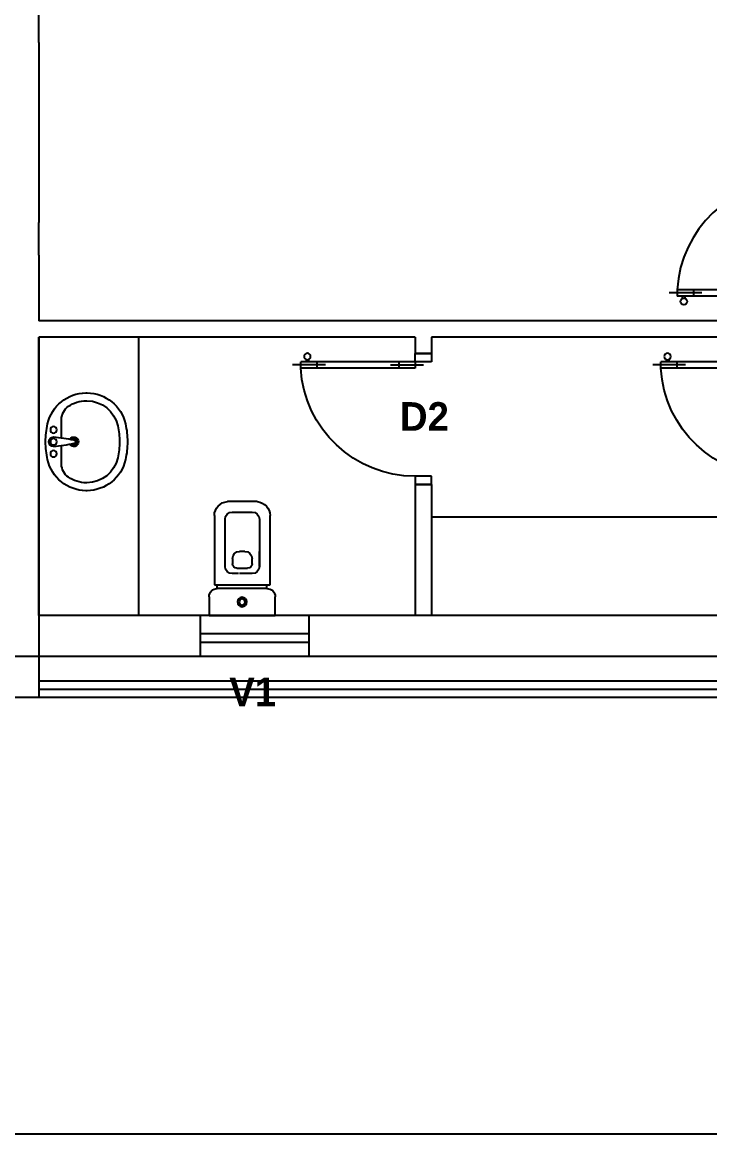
# Model space of a CAD drawing. Header units: inches. Extents: x 484217 to 497210, y -26946 to -21493.
# Drawn here: x 493524.8 to 493713.8, y -26575.3 to -26269.8 of the extents above; entities that cross this region are included whole.
import ezdxf

# ---------------------------------------------------------------- set-up
doc = ezdxf.new("R2010")
doc.units = ezdxf.units.IN
doc.header["$LTSCALE"] = 20
doc.header["$MEASUREMENT"] = 0
for name, color, linetype in [('A-DIMENSION', 4, 'Continuous'), ('A-Door', 1, 'Continuous'), ('A-FIX', 6, 'Continuous'), ('A-fixt', 6, 'Continuous'), ('A-GLASS', 4, 'Continuous'), ('A-WALL', 7, 'Continuous'), ('I-WALL-FULL', 5, 'Continuous'), ('ventilation', 191, 'Continuous')]:
    doc.layers.add(name, color=color, linetype=linetype)
doc.layers.add('I-ANNO-TEXT', color=7, linetype='Continuous', lineweight=18)
doc.styles.add('MICRO', font='')
doc.styles.get('MICRO').set_extended_font_data('MicrogrammaSSi', bold=True)

# ---------------------------------------------------------------- blocks, each defined once
blk = doc.blocks.new('1D-L080')
at = {"layer": 'A-Door'}
for p, q in [((0.07, 0.6489), (0.07, 0.8489)), ((0.0379, 0.7668), (0.05, 0.7668)), ((0.0379, 0.7508), (0.05, 0.7508)), ((0.05, 0.1), (0.05, 0.7989)), ((0.09, 0.7989), (0.05, 0.7989)), ((0.09, 0.1), (0.09, 0.7989)), ((0.09, 0.6989), (0.05, 0.6989)), ((0.07, 0.25), (0.07, 0.05)), ((0.05, 0.2), (0.09, 0.2)), ((0, 0.1), (0, 0)), ((0.05, 0.1), (0, 0.1)), ((0.05, 0), (0.05, 0.1)), ((0.05, 0.1), (0.09, 0.1)), ((0.75, 0.1), (0.8, 0.1)), ((0.75, 0), (0.75, 0.1)), ((0.8, 0.1), (0.8, 0)), ((0, 0), (0.05, 0)), ((0.8, 0), (0.75, 0))]:
    blk.add_line(p, q, dxfattribs=at)
blk.add_circle((0.0178, 0.7588), 0.02, dxfattribs=at)
blk.add_arc((0.05, 0.1), 0.7, 0, 86.72417, dxfattribs=at)
blk = doc.blocks.new('wc01')
at = {"layer": 'A-fixt'}
for p, q in [((-0.0924, 0.695), (0.0899, 0.695)), ((0.0609, 0.6315), (-0.062, 0.6315)), ((-0.1705, 0.1875), (-0.1705, 0.6098)), ((-0.1054, 0.5881), (-0.1054, 0.2984)), ((0.1043, 0.2984), (0.1043, 0.5881)), ((0.1695, 0.6098), (0.1695, 0.1875)), ((-0.1054, 0.2984), (-0.1054, 0.3906)), ((-0.0608, 0.316), (-0.0608, 0.3476)), ((-0.0174, 0.3911), (0.0157, 0.3911)), ((0.0591, 0.3476), (0.0591, 0.316)), ((0.032, 0.2889), (-0.0337, 0.2889)), ((-0.062, 0.255), (0.0169, 0.255)), ((0.0225, 0.255), (0.0609, 0.255)), ((0.1695, 0.1875), (-0.1705, 0.1875)), ((-0.152, 0.1638), (-0.152, 0.1875)), ((-0.152, 0.1638), (0.152, 0.1638)), ((0.152, 0.1638), (0.152, 0.1875)), ((-0.202, 0), (-0.202, 0.1138)), ((0.202, 0.1138), (0.202, 0)), ((0.202, 0), (-0.202, 0))]:
    blk.add_line(p, q, dxfattribs=at)
for radius in [0.0286, 0.0184]:
    blk.add_circle((0, 0.0819), radius, dxfattribs=at)
for centre, radius, start, end in [((-0.085, 0.6098), 0.0856, 94.95181, 180), ((0.084, 0.6098), 0.0854, 0, 86.02824), ((-0.062, 0.5881), 0.0434, 90, 180), ((0.0609, 0.5881), 0.0434, 0, 90), ((-0.0174, 0.3476), 0.0434, 90, 180), ((0.0157, 0.3476), 0.0434, 0, 90), ((-0.062, 0.2984), 0.0434, 180, 270), ((-0.0337, 0.316), 0.0271, 180, 270), ((0.032, 0.316), 0.0271, 270, 0), ((0.0609, 0.2984), 0.0434, 270, 0), ((-0.152, 0.1138), 0.05, 90, 180), ((0.152, 0.1138), 0.05, 360, 90)]:
    blk.add_arc(centre, radius, start, end, dxfattribs=at)
blk = doc.blocks.new('washe02')
at = {"layer": 'A-fixt'}
for p, q in [((-0.0241, -0.0973), (-0.1363, -0.0973)), ((0.1363, -0.0973), (0.0241, -0.0973)), ((-0.2991, -0.2466), (-0.2991, -0.2534)), ((-0.2505, -0.2471), (-0.2505, -0.2529)), ((0.2505, -0.2529), (0.2505, -0.2471))]:
    blk.add_line(p, q, dxfattribs=at)
for centre in [(-0.073, -0.0486), (0, -0.0486), (0.073, -0.0486)]:
    blk.add_circle(centre, 0.0195, dxfattribs=at)
for centre, radius, start, end in [((-0.0559, -0.2494), 0.2432, 102.57918, 179.3394), ((0, -0.5), 0.5, 90, 102.57918), ((0, -0.0486), 0.0292, 0, 180), ((0.9406, 0.0277), 0.9728, 184.50219, 191.85861), ((0, -0.5), 0.5, 77.42082, 90), ((-0.9406, 0.0277), 0.9728, 348.14139, 355.49781), ((0.0559, -0.2494), 0.2432, 0.6606, 77.42082), ((-0.1363, -0.1946), 0.0973, 90, 145.71078), ((0.1363, -0.1946), 0.0973, 34.28922, 90), ((-0.0559, -0.2494), 0.1946, 145.71078, 179.3394), ((0, -0.1722), 0.0292, 123.71685, 56.28315), ((0, -0.1722), 0.0195, 136.58933, 43.41067), ((0, -0.1722), 0.0114, 180, 0), ((0.0559, -0.2494), 0.1946, 0.6606, 34.28922), ((-0.0559, -0.2506), 0.2432, 180.6606, 257.42082), ((-0.0559, -0.2506), 0.1946, 180.6606, 257.42082), ((0.0559, -0.2506), 0.1946, 282.57918, 359.3394), ((0.0559, -0.2506), 0.2432, 282.57918, 359.3394), ((0, -0.25), 0.2991, 0, 0.6606), ((0, -0.25), 0.2991, 359.3394, 360), ((0, 0), 0.4514, 257.42082, 270), ((0, 0), 0.4514, 270, 282.57918), ((0, 0), 0.5, 257.42082, 270), ((0, 0), 0.5, 270, 282.57918)]:
    blk.add_arc(centre, radius, start, end, dxfattribs=at)

msp = doc.modelspace()

# ---------------------------------------------------------------- linework, layer by layer
msp.add_line((490372.31, -26575.35, 6.93), (494359.23, -26575.35, 6.93))
at = {"layer": 'A-DIMENSION', "color": 8}
for p, q in [((493889.68, -26432.85, 6.93), (493529.29, -26432.85, 6.93)), ((493529.29, -26444.1, 6.93), (493529.29, -26455.35, 6.93)), ((493423.52, -26455.35, 6.93), (493713.79, -26455.35, 6.93))]:
    msp.add_line(p, q, dxfattribs=at)
at = {"layer": 'A-FIX'}
msp.add_line((493731.79, -26405.85, 6.93), (493637.29, -26405.85, 6.93), dxfattribs=at)
at = {"layer": 'A-fixt'}
msp.add_line((493556.74, -26356.35, 6.93), (493556.74, -26432.85, 6.93), dxfattribs=at)
at = {"layer": 'A-GLASS'}
for p, q in [((493529.29, -26444.1, 6.93), (493889.68, -26444.1, 6.93)), ((493529.29, -26450.85, 6.93), (493889.68, -26450.85, 6.93)), ((493529.29, -26453.1, 6.93), (493889.68, -26453.1, 6.93)), ((493529.29, -26455.35, 6.93), (493889.68, -26455.35, 6.93)), ((493713.79, -26455.35, 6.93), (494074.18, -26455.35, 6.93))]:
    msp.add_line(p, q, dxfattribs=at)
at = {"layer": 'A-WALL'}
for p, q in [((493529.29, -26432.85, 6.93), (493529.29, -26356.35, 6.93)), ((493529.29, -26356.35, 6.93), (493529.29, -26432.85, 6.93))]:
    msp.add_line(p, q, dxfattribs=at)
at = {"layer": 'I-WALL-FULL'}
for p, q in [((493529.29, -26275.35, 6.93), (493529.29, -26221.35, 6.93)), ((493529.29, -26275.35, 6.93), (493529.29, -26324.84, 6.93)), ((493529.29, -26333.84, 6.93), (493529.29, -26324.84, 6.93)), ((493529.29, -26333.84, 6.93), (493529.29, -26351.85, 6.93)), ((493713.79, -26351.85, 6.93), (493529.29, -26351.85, 6.93)), ((493740.79, -26351.85, 6.93), (493713.79, -26351.85, 6.93)), ((493632.79, -26356.35, 6.93), (493529.29, -26356.35, 6.93)), ((493529.29, -26356.35, 6.93), (493529.29, -26444.1, 6.93)), ((493632.79, -26356.35, 6.93), (493632.79, -26360.85, 6.93)), ((493637.29, -26356.35, 6.93), (493637.29, -26360.85, 6.93)), ((493731.79, -26356.35, 6.93), (493637.29, -26356.35, 6.93)), ((493637.29, -26360.85, 6.93), (493632.79, -26360.85, 6.93)), ((493632.79, -26396.85, 6.93), (493632.79, -26432.85, 6.93)), ((493637.29, -26396.85, 6.93), (493632.79, -26396.85, 6.93)), ((493637.29, -26396.85, 6.93), (493637.29, -26432.85, 6.93)), ((493423.52, -26444.1, 6.93), (493713.79, -26444.1, 6.93))]:
    msp.add_line(p, q, dxfattribs=at)
at = {"layer": 'I-WALL-FULL', "elevation": 6.93}
msp.add_lwpolyline([(493529.29, -26324.84), (493529.29, -26324.84), (493529.22, -26324.84)], dxfattribs=at)
at = {"layer": 'ventilation'}
for p, q in [((493573.66, -26432.85, 6.93), (493573.66, -26444.1, 6.93)), ((493603.66, -26432.85, 6.93), (493573.66, -26432.85, 6.93)), ((493603.66, -26444.1, 6.93), (493603.66, -26432.85, 6.93)), ((493573.66, -26437.78), (493603.66, -26437.78)), ((493603.66, -26440.26), (493573.66, -26440.26)), ((493573.66, -26444.1, 6.93), (493603.66, -26444.1, 6.93))]:
    msp.add_line(p, q, dxfattribs=at)

# ---------------------------------------------------------------- block references
at = {"layer": 'A-Door', "yscale": 45, "zscale": 45, "rotation": 90}
for p, xscale in [((493740.79, -26347.36, 6.63), 45), ((493637.29, -26360.85, 6.93), -45), ((493736.29, -26360.85, 6.93), -45)]:
    msp.add_blockref('1D-L080', p, dxfattribs=dict(at, xscale=xscale))
at = {"layer": 'A-fixt', "xscale": -45, "yscale": 45, "zscale": 45, "rotation": 90}
msp.add_blockref('washe02', (493531.18, -26385.12, 6.93), dxfattribs=at)
at = {"layer": 'A-fixt', "xscale": -45, "yscale": 45, "zscale": 45}
msp.add_blockref('wc01', (493585.21, -26432.85, 6.93), dxfattribs=at)

# ---------------------------------------------------------------- texts
at = {"layer": 'I-ANNO-TEXT', "char_height": 7.875, "attachment_point": 1, "style": 'MICRO'}
for s, insert in [('{\\fBahnschrift Light|b1|i0|c0|p34;D2}', (493628.6, -26374.23, 6.93)), ('{\\fBahnschrift Light|b1|i0|c0|p34;V1}', (493581.67, -26449.94, 6.93))]:
    msp.add_mtext_dynamic_manual_height_columns(s, width=7.4099, gutter_width=1.5, heights=[0], dxfattribs=dict(at, insert=insert))

doc.saveas('drawing.dxf')
